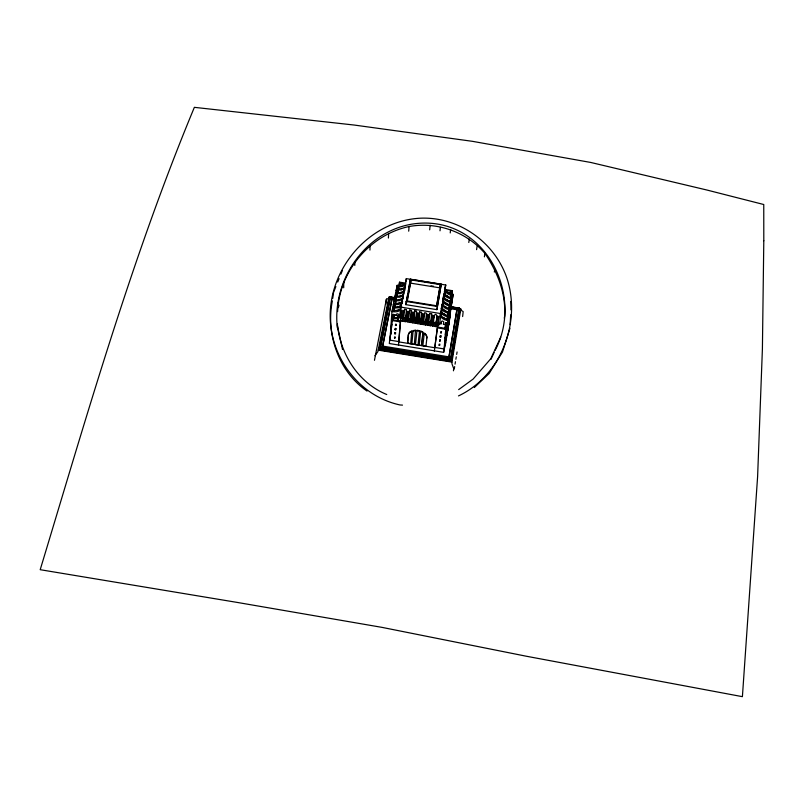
<?xml version="1.0" encoding="UTF-8"?>
<svg xmlns="http://www.w3.org/2000/svg" width="804" height="804" viewBox="0 0 804 804"><rect width="100%" height="100%" fill="white"/><g stroke="black" fill="none" stroke-linecap="round" stroke-linejoin="round"><path stroke-width="1.21" d="M337.358 327.901C331.097 274.285 374.222 219.562 430.351 223.251C490.882 227.371 522.248 299.43 495.133 350.313M337.63 311.6C339.147 271.531 369.719 234.848 409.065 226.537C437.074 221.401 466.431 231.833 484.953 253.451C497.465 271.903 505.967 293.43 504.711 316.022L504.269 318.193M338.404 302.073L338.394 307.6L339.017 305.269M343.7 287.782L343.75 282.164M354.795 265.431L354.865 262.014M369.94 250.084L370.111 245.491M450.451 312.083L450.2 314.203M450.531 306.997L460.2 308.555L451.335 361.488L378.996 349.74L389.508 297.128L394.342 297.912M450.903 306.887L459.546 308.284L450.823 360.232L379.82 348.705L390.131 297.058L395.065 297.852M380.654 347.67L380.684 347.026L450.401 358.343L450.31 358.976L380.654 347.67L390.754 296.988L396.452 297.942L396.312 299.842M510.148 324.595L510.691 314.796M510.962 309.892L510.821 301.42M388.392 238.024L388.654 233.401M392.141 298.415L382.543 346.906L392.141 298.415L395.749 298.998M389.508 297.128L378.996 349.74M390.131 297.058L379.82 348.705M390.704 297.651L390.754 296.988M390.463 333.539L391.92 311.62L397.166 285.33L402.332 285.299L405.507 283.571M392.141 310.846L398.261 310.173L400.854 308.213M390.865 333.6L391.116 330.052M391.729 323.057L391.88 320.685A18.974 1.085 -80.9 0 1 391.94 319.881M393.578 303.621L393.608 303.168C396.503 303.5 401.266 303.892 402.382 300.445L402.201 302.827M444.773 328.243L437.406 327.047L434.763 347.72L398.774 341.881L400.593 321.087L393.236 319.891L393.99 314.887L398.573 315.63L397.9 321.268M395.005 296.455L395.035 296.003C397.93 296.334 402.693 296.696 403.789 293.249M394.181 310.615L394.312 308.726L392.613 308.455M393.96 317.761L394.462 315.017L397.98 315.922L397.508 318.344L393.96 317.761L394.462 315.017M393.99 314.887L393.87 316.726L394.292 314.565L393.166 314.384L391.95 320.525L389.317 343.519L443.647 352.343L445.275 342.122L446.833 323.067L445.697 322.886L444.733 328.846M394.824 307.962L395.025 305.118L393.337 304.847M395.719 292.887L395.749 292.425C398.643 292.767 403.397 293.118 404.492 289.661M396.422 289.329L402.492 288.626L404.814 287.118M395.608 303.43L395.739 301.52L394.05 301.249M396.633 292.837L396.804 290.415M396.925 288.676L397.166 285.33M397.025 296.274L397.156 294.364L395.478 294.093M397.729 292.726L397.859 290.807L396.181 290.535M397.96 291.52L397.829 293.44L398.292 291.098M398.362 290.143L398.573 287.259L396.895 286.988M397.508 318.344L398.01 315.59M397.819 320.635L398.573 315.63M405.337 283.912L400.513 283.139L400.382 284.867L403.99 285.45M394.493 338.032L394.603 336.886L395.266 336.997L395.166 338.142L394.523 337.911M394.814 333.851L394.915 332.695L395.588 332.806L395.488 333.962L394.844 333.73M395.136 329.63L395.246 328.464L395.92 328.575L395.809 329.74L395.136 329.63L395.809 329.74M395.467 325.359L395.568 324.183L396.251 324.293L396.141 325.469L395.467 325.359L396.141 325.469M391.92 311.62C394.824 311.952 399.598 312.374 400.734 308.927L400.09 317.218L398.603 316.977L398.784 314.525L397.759 313.761L396.382 314.133M444.431 294.887L445.255 288.897C445.597 292.555 450.119 293.731 453.134 294.364L452.923 295.57C447.637 294.927 442.331 291.239 445.798 285.008L406.311 278.636L400.744 307.108L399.889 318.243L401.307 318.464L401.95 310.183L400.432 320.424L398.503 345.318M401.256 307.671L401.407 304.947L401.136 306.314L398.724 307.781L392.643 308.002M401.92 303.751L402.603 301.399M402.904 299.229L403.166 296.676M403.769 294.304L403.96 291.862M408.703 231.17L409.065 226.537M402.1 321.148L402.342 319.912L405.668 320.444L405.427 321.68L402.1 321.148L403.658 310.465L402.995 318.746L406.291 319.278L406.09 320.364L406.291 317.912L405.96 319.66M404.462 290.736L404.834 287.832M404.663 290.907L404.824 288.164M405.166 287.169L405.618 283.37L405.327 287.058M406.04 282.043L406.311 278.636M403.759 318.163L404.523 309.369L406.412 309.671L405.638 318.464L403.759 318.163L405.638 318.464M444.763 342.715L444.924 341.238L444.924 342.735M445.084 338.675L445.255 337.188L445.255 338.705M445.416 334.605L445.577 333.107M445.918 330.514L445.918 328.977L445.748 330.484M405.799 304.636L410.362 279.199L441.255 284.184L436.894 309.661L405.799 304.636L407.94 293.54M450.893 309.51L451.175 306.002M451.466 302.495L451.657 300.163M452.23 293.148L452.431 290.696L445.265 289.541M405.427 321.68L406.995 311.007L406.593 315.731M449.858 314.917L450.059 312.495M450.813 306.435L450.903 305.409M410.362 279.199L408.422 291.078M411.085 321.168L411.286 320.082L407.99 319.55L407.779 320.635L408.703 311.279L407.136 321.962L410.462 322.504L412.04 311.821L411.507 317.721M407.176 301.842L411.065 279.913L440.341 284.636L436.803 305.43M408.764 318.967L409.568 310.183L411.467 310.485L410.703 318.927L408.764 318.967L410.703 318.927M408.311 335.127L407.588 343.318L408.392 334.725M410.643 319.278L411.467 310.485M410.462 322.504L410.653 321.208L407.367 320.726M412.161 322.776L413.748 312.093L412.774 321.449L412.985 320.364L416.281 320.897L417.085 312.635L415.487 323.319L412.161 322.776L412.402 321.54L415.718 322.072L415.487 323.319M409.728 332.193A12.04 6.221 10.4 0 1 411.789 330.926L410.683 343.821L407.668 342.906M413.758 319.781L414.613 310.997L416.512 311.309L415.638 320.082L413.758 319.781L414.613 310.997M413.135 330.555L411.839 344.001L414.351 344.413L415.497 330.273A8.764 4.533 10.5 0 0 413.769 330.434M417.979 321.168L421.276 321.7L422.13 313.449L420.522 324.133L417.196 323.59L418.794 312.917L417.778 322.253L418.02 319.811L417.688 321.56M416.954 330.313L415.507 344.604L418.02 345.006L419.507 330.725L419.065 331.047A7.98 4.131 10.5 0 0 417.236 330.756L417.316 330.343A7.97 4.131 10.5 0 1 418.693 330.544M418.753 320.595L419.668 311.821L418.753 320.595L420.633 320.897L418.824 320.233M374.463 360.282L386.412 299.148L388.473 298.545A10.482 3.839 55.8 0 0 388.895 297.199L393.658 297.972M385.91 304.133L386.412 299.148M429.688 229.843L430.16 225.21M420.633 320.897L421.557 312.123L419.598 312.173M420.522 324.133L420.723 322.846L417.427 322.354L417.196 323.59M420.663 331.067L419.175 345.197L421.688 345.599L422.864 332.474A8.764 4.533 10.5 0 0 420.844 331.56L420.914 331.147A8.764 4.533 10.5 0 1 421.758 331.479M422.231 324.404L422.452 323.168L425.778 323.71L425.557 324.947L422.231 324.404L423.839 313.731L422.773 323.067L423.025 320.625L422.703 322.374M453.456 370.815L453.687 368.544L452.039 364.041A10.794 4.08 54 0 1 451.938 362.112L460.863 308.837A10.482 4.332 -36.4 0 0 461.034 310.274L463.164 311.56L462.642 316.545M423.758 321.399L424.713 312.635L426.542 313.299L425.638 321.7L423.758 321.399L425.638 321.7M421.758 345.197L422.944 332.062A8.764 4.533 10.5 0 0 422.16 331.67M425.557 324.947L427.175 314.274L426.08 323.6L427.768 323.871L427.969 322.786L431.276 323.319L431.075 324.404L432.22 315.088L430.592 325.761L427.266 325.218L428.884 314.545L427.768 323.871M426.08 323.6L426.341 321.158L426.03 322.906M428.763 322.213L429.768 313.449L431.668 313.761L430.642 322.515L428.763 322.213L430.642 322.515M440.009 230.808L440.401 227.341M432.291 326.042L432.522 324.796L435.848 325.339L435.627 326.575L432.291 326.042L433.929 315.359L432.773 324.685L432.964 323.6L436.27 324.133M433.758 323.017C432.864 310.746 439.396 312.012 435.637 323.329L433.818 322.665L435.637 323.329M391.166 330.946L390.724 333.951L390.774 332.454M391.206 329.941L391.156 328.916M391.518 325.861L391.739 324.374M392.111 321.288L392.231 320.273M436.894 309.661L441.255 284.184M391.598 327.419L392.02 323.881M392.302 321.53L392.734 318.002M392.875 316.826L393.166 314.384M399.357 283.852L399.558 282.164L405.517 283.129M435.627 326.575L437.265 315.902L436.08 325.218M434.341 351.137L438.974 316.183L437.466 327.238M450.22 232.929L450.642 229.462M440.21 315.088L441.245 311.389L440.783 315.268M440.15 316.123L440.602 312.515M437.768 325.489L437.959 324.404L439.376 324.635L445.798 285.008M440.944 311.289L441.888 307.751L441.145 312.856M440.703 315.168L441.245 311.389M441.738 306.465L442.522 304.123L441.788 309.238M442.763 300.616L443.074 298.183M442.702 301.691L443.004 299.259M443.336 298.113L443.788 294.455M442.542 305.61L442.672 300.435M444.27 292.103L445.064 289.741M443.326 300.837L443.316 296.837M443.547 299.621L444.622 292.465C444.974 296.123 449.506 297.299 452.521 297.932M439.376 324.635L439.557 323.61L441.044 323.851L441.356 321.419L442.501 320.997L443.758 321.801L443.436 324.243L445.476 324.565L445.697 322.886M439.064 345.268L439.215 344.132L439.878 344.233L439.728 345.368L439.084 345.147M439.597 341.117L439.758 339.971L440.421 340.072L440.27 341.228L439.617 340.996M440.14 336.926L440.301 335.77L440.974 335.881L440.813 337.037L440.14 336.926L440.813 337.037M440.692 332.695L440.853 331.529L441.527 331.64L441.366 332.806L440.692 332.695L441.366 332.806M447.205 319.198L447.456 317.329L449.155 317.6L444.813 345.549M447.828 315.58L448.079 313.701L449.778 313.972L449.215 317.158C446.19 316.505 441.627 315.389 441.225 311.731M445.135 290.344L451.175 291.319L450.943 293.038L446.13 292.254M448.451 311.972L448.702 310.093L450.401 310.364L449.778 313.972M449.074 308.374L449.325 306.485L458.883 308.002L458.782 308.656M449.697 304.796L449.949 302.897L451.637 303.168L450.401 310.364M450.31 301.219L450.572 299.319L452.25 299.59L451.637 303.168M450.923 297.661L451.185 295.751L452.863 296.033L452.31 299.138C449.295 298.505 444.763 297.339 444.411 293.681M443.647 352.343L445.677 342.192M446.24 335.67L446.934 331.137M447.416 327.811L447.738 325.429M448.22 321.841L448.542 319.459M447.386 328.756L447.858 324.997M448.17 322.917L448.642 319.228M447.848 325.771L447.537 328.112L448.089 328.203M448.17 323.439L448.642 319.932M448.964 317.59L450.34 312.364M448.732 320.002L448.793 319.56C445.778 318.907 441.205 317.801 440.803 314.143M449.004 318.856L449.456 314.676M446.783 335.76L449.516 317.007L448.954 316.917M449.989 312.756L450.049 312.304C447.024 311.661 442.471 310.525 442.089 306.867M447.627 330.856L450.119 313.48M450.421 312.032L448.542 325.56L447.989 325.469M451.225 305.54L451.285 305.098C448.27 304.455 443.728 303.299 443.356 299.641M453.134 294.364L449.275 319.61M332.394 300.887C325.59 334.022 338.735 371.8 367.036 391.066M332.725 298.435L333.57 292.314L335.871 286.616M447.939 327.248L448.883 320.957L448.24 321.399M447.426 326.856L447.788 324.344M457.054 308.907L448.823 357.669L457.054 308.907L451.034 307.932M450.823 360.232L450.913 359.599L379.86 348.062M407.658 319.932L407.99 318.193M410.975 320.474L411.216 318.907M412.673 320.746L413.005 318.997M451.335 361.488L460.2 308.555M468.792 242.496L469.295 239.059M459.446 308.937L459.546 308.284M415.99 321.278L416.321 319.54M421.005 322.092L421.326 320.354M427.728 323.178L428.04 321.439M431.044 323.721L431.356 321.972M432.743 323.992L433.054 322.253M436.059 324.535L436.371 322.786M437.758 324.806L438.069 323.057M476.571 249.652L477.104 246.235M454.25 369.026L454.652 366.594M455.054 364.152L455.456 361.72M455.868 359.287L456.27 356.845M456.672 354.413L457.074 351.981M484.39 256.858L484.953 253.451M449.677 316.002C450.863 312.635 447.707 315.54 450.15 316.183L445.215 345.609M450.31 358.976L458.883 308.002M447.034 319.731L447.456 317.329M448.079 313.701L447.667 316.103L449.366 316.374M448.29 312.475L448.702 310.093M449.325 306.485L448.913 308.867L450.672 308.696C447.647 308.053 443.094 306.907 442.723 303.249M449.536 305.269L449.949 302.897M450.572 299.319L450.16 301.681L451.908 301.51C448.883 300.867 444.351 299.701 443.999 296.043M450.773 298.113L451.185 295.751M446.833 323.067L445.828 329.469L446.089 328.997M451.808 294.294L452.431 290.696M445.587 334.625L445.496 334.112M445.255 337.188L445.416 337.218M444.924 341.238L445.094 341.258M448.521 322.414L448.14 324.635L448.682 324.726M449.758 316.123L450.32 312.816M449.848 316.314L450.411 313.017M443.436 324.243L443.657 323.007M450.632 294.435L451.175 291.319M441.888 307.751L441.155 309.037L441.396 307.671M442.522 304.123L441.798 305.409L442.039 304.053M443.165 300.515L442.431 301.791M443.557 298.264L443.798 296.907M444.431 293.319L443.707 294.586M443.748 299.621L443.979 298.284M441.044 323.851L441.265 322.625M440.301 335.77L440.974 335.881M439.758 339.971L440.421 340.072M440.341 284.636L436.562 305.751L406.995 300.967L411.065 279.913M429.768 313.449L431.668 313.761M430.592 325.761L430.813 324.525L427.487 323.982L427.266 325.218M494.329 272.043L494.731 269.802M415.758 330.273L415.427 330.685A8.764 4.533 10.5 0 0 413.286 330.926L413.065 330.967M416.512 311.309L414.542 311.359M415.638 320.082L413.829 319.429M409.568 310.183L411.397 310.846M404.523 309.369L406.412 309.671M402.111 301.319L402.332 302.766M398.603 316.977L398.844 315.751M393.829 311.118L394.312 308.726M395.025 305.118L394.553 307.5L392.854 307.228L398.965 306.555L401.568 304.585M395.266 303.902L395.739 301.52M396.452 297.942L395.98 300.304L394.322 299.58C397.216 299.912 401.98 300.294 403.095 296.837M396.694 296.726L397.156 294.364M397.397 293.158L397.859 290.807M398.101 289.601L398.573 287.259M398.844 285.742L399.558 282.164M393.236 319.891L393.658 317.781M399.9 286.244L400.513 283.139M390.885 333.298L389.548 340.082L398.824 341.589M390.744 334.243L391.226 331.781M389.99 340.142L390.432 337.891M395.246 328.464L395.92 328.575M394.915 332.695L395.588 332.806M374.925 355.75L377.679 351.961A10.794 4.583 -34.1 0 0 378.202 350.132L388.895 297.199M405.075 286.626L405.186 286.093M405.648 283.742C404.573 287.199 399.819 286.867 396.925 286.525M402.151 301.671C401.025 305.118 396.261 304.726 393.367 304.394M402.734 298.585L402.854 298.063M401.437 305.299L401.065 306.304L401.628 306.394M509.947 328.263L502.47 352.072L489.164 373.468L474.33 387.518M337.71 282.073L339.087 278.656M340.926 274.104L342.303 270.687M500.721 337.208L490.782 358.725L473.114 379.086L458.672 389.608M490.953 359.358L494.088 352.574M404.583 288.334L401.397 290.053L396.211 290.073M403.879 291.902L400.693 293.621L395.508 293.641M403.186 295.48L399.99 297.199L394.794 297.209M402.482 299.078L399.286 300.786L394.081 300.796M458.491 395.91C500.982 375.93 521.424 322.414 506.972 278.355C494.641 241.692 457.777 215.874 418.944 218.276C369.88 221.592 330.655 266.436 330.193 314.957C329.881 356.785 358.594 395.98 400.04 404.965L402.502 405.115M401.327 289.058L402.683 288.666M400.623 292.606L401.99 292.214M399.93 296.163L401.296 295.782M399.226 299.731L400.593 299.349M398.513 303.319L399.889 302.937M397.809 306.907L399.186 306.525M397.096 310.515L398.472 310.133M445.778 296.244L447.175 295.862L448.15 296.626M444.522 303.379L445.929 302.997L446.903 303.761M443.265 310.555L444.672 310.173L445.647 310.947M442.632 314.163L444.039 313.791L445.024 314.555M431.014 285.832L433.477 286.234M410.784 283.169L439.949 287.872M398.372 288.133L399.487 288.314M446.28 299.379L447.526 300.183M450.129 307.098L452.511 307.49M454.893 307.872L457.285 308.254M445.034 306.535L446.28 307.349M392.081 299.269L395.689 299.852M406.06 301.43L437.275 306.475M450.913 308.786L456.933 309.761M400.744 307.108L440.753 313.58M443.135 317.369L444.391 318.173M393.98 317.439L397.528 318.012M422.974 321.982L426.281 322.515M393.367 318.062L397.95 318.796M447.677 327.278L448.23 327.369M400.432 320.424L402.141 320.695M405.467 321.238L407.166 321.52M410.502 322.052L412.201 322.334M415.537 322.866L417.236 323.148M420.572 323.68L422.271 323.962M425.607 324.504L427.306 324.776M430.642 325.318L432.351 325.59M435.678 326.133L437.386 326.414M391.95 320.525L400.442 321.901M437.255 327.871L445.758 329.248L444.109 348.936L434.813 347.428M447.225 329.921L447.778 330.012M446.763 332.585L447.315 332.675M446.622 333.419L447.175 333.509M382.583 346.082L448.944 356.855M379.026 349.097L451.426 360.855M378.202 350.132L451.938 362.112M451.697 302.716C448.682 302.083 444.14 300.917 443.778 297.259M451.074 306.314C448.059 305.671 443.517 304.525 443.145 300.867M450.461 309.912C447.436 309.269 442.883 308.133 442.512 304.475M449.838 313.53C446.813 312.877 442.26 311.751 441.868 308.093M449.426 315.922C446.401 315.279 441.838 314.153 441.446 310.495M448.582 320.796C445.567 320.143 440.994 319.037 440.582 315.379M386.734 394.513C358.222 382.794 340.182 354.011 337.358 323.881M424.261 333.389L422.844 345.79L425.939 346.293L426.924 337.73A12.04 6.221 10.6 0 0 426.582 335.71M337.358 325.721L342.524 349.459M445.044 290.103L445.044 290.656M424.311 333.379A12.04 6.221 10.6 0 1 426.773 338.122M424.683 333.218A12.04 6.221 10.6 0 1 426.452 335.419M408.392 335.147A12.04 6.221 10.4 0 1 411.708 331.328M408.462 334.735A12.04 6.221 10.4 0 1 409.507 332.414M763.8 240.738L762.403 348.956L757.609 476.601L742.404 696.666L526.198 656.205L381.89 627.351L237.079 602.397L40.2 569.694C87.254 414.191 131.876 257.551 194.367 107.334L354.273 125.052L472.491 141.333L590.769 162.458L706.746 189.985L763.76 204.517L763.8 240.738"/></g></svg>
